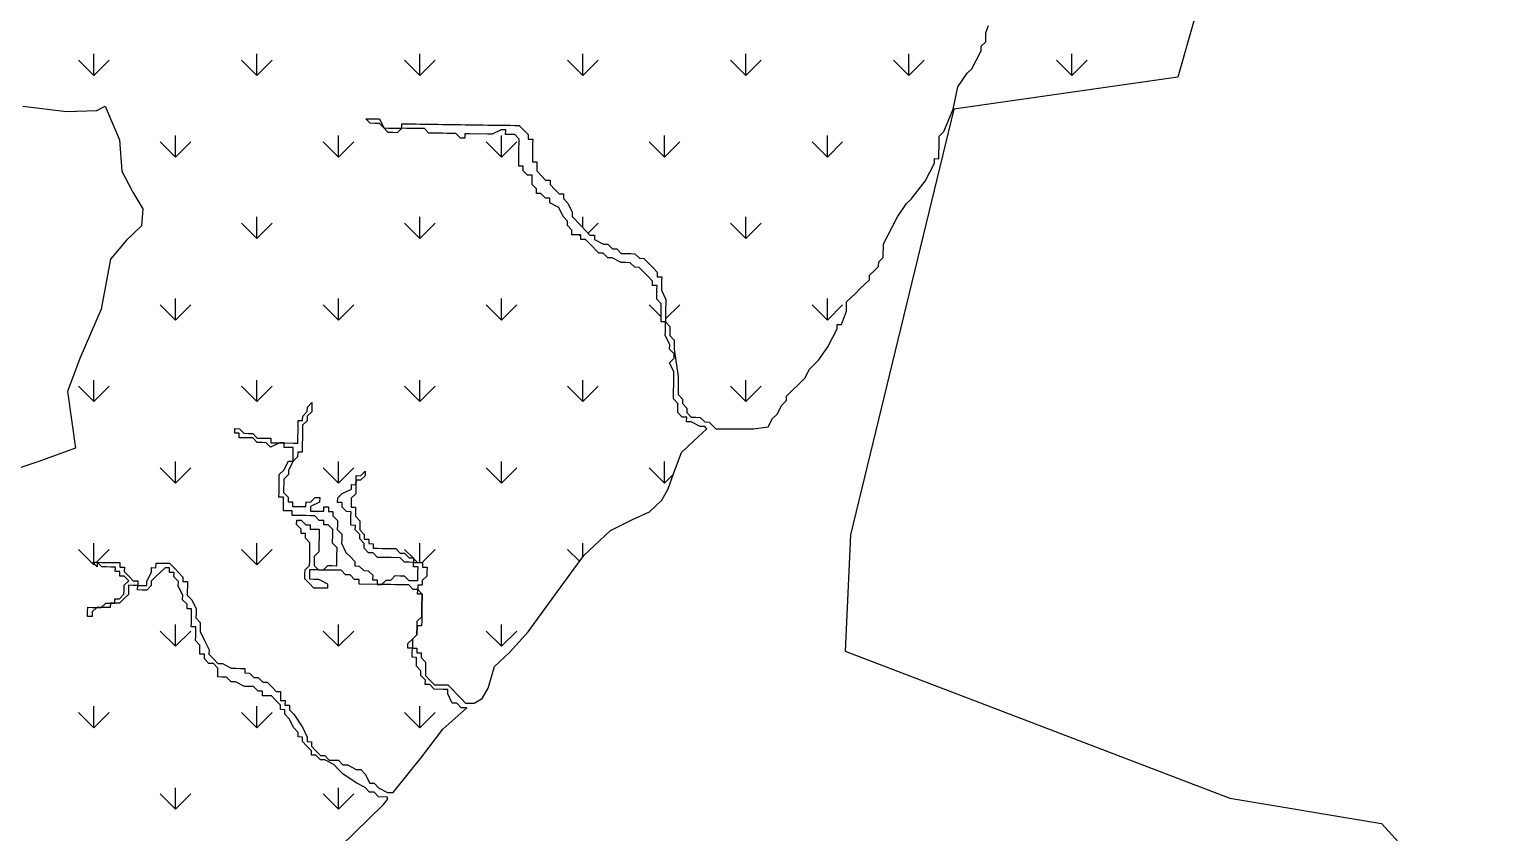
# Model space of a CAD drawing. Header units: metres. Extents: x 266585 to 279238, y 2117616 to 2127268.
# Drawn here: x 268345 to 269631, y 2125714 to 2126422 of the extents above; entities that cross this region are included whole.
import ezdxf

# ---------------------------------------------------------------- set-up
doc = ezdxf.new("R2010")
doc.units = ezdxf.units.M
doc.layers.add('MANGROOVES', color=112, linetype='Continuous')
doc.layers.add('village', color=3, linetype='Continuous')

msp = doc.modelspace()

# ---------------------------------------------------------------- linework, layer by layer
at = {"layer": 'MANGROOVES'}
for p, q in [((269188.1, 2126410.6), (269188.2, 2126418.5)), ((269188.2, 2126418.5), (269190.5, 2126425)), ((269184, 2126402.7), (269184.1, 2126406.7)), ((269184.1, 2126406.7), (269188.1, 2126410.6)), ((269175.8, 2126386.9), (269184, 2126402.7)), ((269163.6, 2126371.1), (269171.8, 2126382.9)), ((269171.8, 2126382.9), (269175.8, 2126386.9)), ((269159.4, 2126351.3), (269163.6, 2126371.1)), ((268339.3, 2126353.9), (268377.6, 2126349.1)), ((268404.6, 2126350), (268411.8, 2126353.8)), ((268411.8, 2126353.8), (268424.4, 2126324.3)), ((268377.6, 2126349.1), (268404.6, 2126350)), ((268645.5, 2126338.9), (268641.6, 2126342.9)), ((268641.6, 2126342.9), (268645.6, 2126342.8)), ((268645.6, 2126342.8), (268649.6, 2126342.8)), ((268649.6, 2126342.8), (268653.5, 2126342.7)), ((268653.5, 2126342.7), (268657.4, 2126334.7)), ((269151.1, 2126331.5), (269159.4, 2126351.3)), ((268649.5, 2126338.8), (268645.5, 2126338.9)), ((268653.5, 2126338.7), (268649.5, 2126338.8)), ((268657.4, 2126334.7), (268653.5, 2126338.7)), ((268661.3, 2126330.7), (268657.4, 2126334.7)), ((268657.4, 2126334.7), (268661.4, 2126334.6)), ((268665.3, 2126330.6), (268661.3, 2126330.7)), ((268661.4, 2126334.6), (268665.4, 2126334.6)), ((268669.3, 2126330.5), (268665.3, 2126330.6)), ((268665.4, 2126334.6), (268669.4, 2126334.5)), ((268673.3, 2126334.5), (268669.3, 2126330.5)), ((268669.4, 2126334.5), (268673.3, 2126334.5)), ((268673.3, 2126334.5), (268673.4, 2126338.5)), ((268677.3, 2126334.4), (268673.3, 2126334.5)), ((268673.4, 2126338.5), (268681.4, 2126338.3)), ((268681.3, 2126334.4), (268677.3, 2126334.4)), ((268685.3, 2126334.3), (268681.3, 2126334.4)), ((268681.4, 2126338.3), (268685.3, 2126338.3)), ((268685.3, 2126338.3), (268689.3, 2126338.2)), ((268689.3, 2126334.2), (268685.3, 2126334.3)), ((268689.3, 2126338.2), (268693.3, 2126338.2)), ((268693.2, 2126334.2), (268689.3, 2126334.2)), ((268697.2, 2126330.1), (268693.2, 2126334.2)), ((268693.3, 2126338.2), (268697.3, 2126338.1)), ((268701.1, 2126330.1), (268697.2, 2126330.1)), ((268697.3, 2126338.1), (268701.3, 2126338)), ((268705.1, 2126330), (268701.1, 2126330.1)), ((268701.3, 2126338), (268705.2, 2126338)), ((268709.1, 2126330), (268705.1, 2126330)), ((268705.2, 2126338), (268709.2, 2126337.9)), ((268713.1, 2126329.9), (268709.1, 2126330)), ((268709.2, 2126337.9), (268713.2, 2126337.9)), ((268717.1, 2126329.8), (268713.1, 2126329.9)), ((268713.2, 2126337.9), (268717.2, 2126337.8)), ((268721, 2126329.8), (268717.1, 2126329.8)), ((268717.2, 2126337.8), (268721.2, 2126337.8)), ((268725, 2126325.8), (268721, 2126329.8)), ((268721.2, 2126337.8), (268725.1, 2126337.7)), ((268725.1, 2126337.7), (268729.1, 2126337.6)), ((268733, 2126329.6), (268729, 2126329.7)), ((268729, 2126329.7), (268729, 2126325.7)), ((268729.1, 2126337.6), (268733.1, 2126337.6)), ((268748.9, 2126329.4), (268733, 2126329.6)), ((268733.1, 2126337.6), (268741.1, 2126337.5)), ((268741.1, 2126337.5), (268745, 2126337.4)), ((268745, 2126337.4), (268749, 2126337.3)), ((268752.9, 2126329.3), (268748.9, 2126329.4)), ((268749, 2126337.3), (268753, 2126337.3)), ((268760.9, 2126333.2), (268752.9, 2126329.3)), ((268753, 2126337.3), (268757, 2126337.2)), ((268757, 2126337.2), (268761, 2126337.2)), ((268764.9, 2126333.1), (268760.9, 2126333.2)), ((268761, 2126337.2), (268765, 2126337.1)), ((268764.8, 2126329.1), (268764.9, 2126333.1)), ((268768.8, 2126329.1), (268764.8, 2126329.1)), ((268765, 2126337.1), (268768.9, 2126337.1)), ((268772.8, 2126329), (268768.8, 2126329.1)), ((268768.9, 2126337.1), (268772.9, 2126337)), ((268776.7, 2126325), (268772.8, 2126329)), ((268772.9, 2126337), (268776.9, 2126336.9)), ((268776.9, 2126336.9), (268780.8, 2126332.9)), ((268780.8, 2126332.9), (268784.7, 2126328.9)), ((268784.7, 2126328.9), (268784.7, 2126324.9)), ((269147.1, 2126327.5), (269151.1, 2126331.5)), ((268424.4, 2126324.3), (268426.6, 2126296.6)), ((268729, 2126325.7), (268725, 2126325.8)), ((268776.5, 2126313), (268776.6, 2126317)), ((268776.6, 2126317), (268776.7, 2126321)), ((268776.7, 2126321), (268776.7, 2126325)), ((268784.7, 2126324.9), (268788.7, 2126324.8)), ((268788.5, 2126316.9), (268788.4, 2126304.9)), ((268788.6, 2126320.8), (268788.5, 2126316.9)), ((268788.7, 2126324.8), (268788.6, 2126320.8)), ((269146.8, 2126311.6), (269147, 2126319.6)), ((269147, 2126323.6), (269147.1, 2126327.5)), ((269147, 2126319.6), (269147, 2126323.6)), ((268776.4, 2126305.1), (268776.5, 2126309.1)), ((268776.4, 2126301.1), (268776.4, 2126305.1)), ((268776.5, 2126309.1), (268776.5, 2126313)), ((268788.4, 2126304.9), (268792.4, 2126304.9)), ((268792.4, 2126304.9), (268792.3, 2126300.9)), ((269138.7, 2126295.8), (269142.8, 2126303.7)), ((269142.8, 2126303.7), (269142.8, 2126307.7)), ((269142.8, 2126307.7), (269146.8, 2126307.6)), ((269146.8, 2126307.6), (269146.8, 2126311.6)), ((268426.6, 2126296.6), (268436.1, 2126278.3)), ((268780.4, 2126301), (268776.4, 2126301.1)), ((268780.3, 2126297.1), (268780.4, 2126301)), ((268784.2, 2126293), (268780.3, 2126297.1)), ((268788.2, 2126293), (268784.2, 2126293)), ((268788.1, 2126289), (268788.2, 2126293)), ((268792.3, 2126300.9), (268792.2, 2126296.9)), ((268792.2, 2126296.9), (268796.2, 2126292.8)), ((268796.2, 2126292.8), (268800.1, 2126288.8)), ((269134.6, 2126287.9), (269138.7, 2126295.8)), ((268436.1, 2126278.3), (268445, 2126263.6)), ((268788.1, 2126285), (268788.1, 2126289)), ((268792, 2126281), (268788.1, 2126285)), ((268791.9, 2126277), (268792, 2126281)), ((268795.9, 2126276.9), (268791.9, 2126277)), ((268799.9, 2126272.9), (268795.9, 2126276.9)), ((268800.1, 2126288.8), (268804.1, 2126288.8)), ((268804.1, 2126288.8), (268804, 2126284.8)), ((268804, 2126284.8), (268807.9, 2126280.7)), ((268807.9, 2126280.7), (268811.9, 2126276.7)), ((268811.9, 2126276.7), (268815.8, 2126276.6)), ((268815.8, 2126276.6), (268815.8, 2126272.6)), ((269122.4, 2126272.1), (269134.6, 2126287.9)), ((268803.8, 2126272.8), (268799.9, 2126272.9)), ((268803.8, 2126268.8), (268803.8, 2126272.8)), ((268811.7, 2126264.7), (268803.8, 2126268.8)), ((268815.5, 2126256.7), (268811.7, 2126264.7)), ((268815.8, 2126272.6), (268819.7, 2126268.6)), ((268819.7, 2126268.6), (268823.6, 2126260.6)), ((269110.2, 2126256.4), (269118.3, 2126268.2)), ((269118.3, 2126268.2), (269122.4, 2126272.1)), ((268445, 2126263.6), (268443.8, 2126248.6)), ((268819.5, 2126252.7), (268815.5, 2126256.7)), ((268819.4, 2126248.7), (268819.5, 2126252.7)), ((268823.6, 2126260.6), (268823.5, 2126256.6)), ((268823.5, 2126256.6), (268831.4, 2126248.5)), ((269106.1, 2126248.5), (269110.2, 2126256.4)), ((268443.8, 2126248.6), (268430.6, 2126235.9)), ((268823.3, 2126244.7), (268819.4, 2126248.7)), ((268823.3, 2126240.7), (268823.3, 2126244.7)), ((268827.3, 2126240.6), (268823.3, 2126240.7)), ((268831.2, 2126240.6), (268827.3, 2126240.6)), ((268831.2, 2126236.6), (268831.2, 2126240.6)), ((268831.4, 2126248.5), (268835.3, 2126244.5)), ((268835.3, 2126244.5), (268839.2, 2126240.4)), ((268839.2, 2126240.4), (268843.2, 2126240.4)), ((268843.2, 2126240.4), (268843.1, 2126236.4)), ((269097.9, 2126232.7), (269102, 2126240.6)), ((269102, 2126240.6), (269106.1, 2126248.5)), ((268430.6, 2126235.9), (268416.4, 2126219.2)), ((268835.2, 2126236.5), (268831.2, 2126236.6)), ((268839.1, 2126232.5), (268835.2, 2126236.5)), ((268846.9, 2126224.4), (268839.1, 2126232.5)), ((268843.1, 2126236.4), (268851, 2126232.3)), ((268851, 2126232.3), (268855, 2126232.2)), ((268855, 2126232.2), (268858.9, 2126228.2)), ((268858.9, 2126228.2), (268862.9, 2126228.2)), ((268862.9, 2126228.2), (268866.8, 2126224.1)), ((269097.7, 2126220.7), (269097.9, 2126232.7)), ((268416.4, 2126219.2), (268408.2, 2126175.1)), ((268850.9, 2126224.3), (268846.9, 2126224.4)), ((268854.8, 2126220.3), (268850.9, 2126224.3)), ((268858.8, 2126220.2), (268854.8, 2126220.3)), ((268866.7, 2126216.1), (268858.8, 2126220.2)), ((268870.7, 2126216.1), (268866.7, 2126216.1)), ((268866.8, 2126224.1), (268870.8, 2126224.1)), ((268874.7, 2126216), (268870.7, 2126216.1)), ((268870.8, 2126224.1), (268874.8, 2126224)), ((268878.6, 2126212), (268874.7, 2126216)), ((268874.8, 2126224), (268878.8, 2126223.9)), ((268878.8, 2126223.9), (268882.7, 2126219.9)), ((268882.7, 2126219.9), (268886.7, 2126219.8)), ((268886.7, 2126219.8), (268890.6, 2126215.8)), ((268890.6, 2126215.8), (268894.5, 2126211.8)), ((269089.6, 2126208.9), (269093.6, 2126212.8)), ((269093.6, 2126212.8), (269093.7, 2126216.8)), ((269093.7, 2126216.8), (269097.7, 2126220.7)), ((268882.6, 2126211.9), (268878.6, 2126212)), ((268886.5, 2126207.9), (268882.6, 2126211.9)), ((268890.4, 2126203.9), (268886.5, 2126207.9)), ((268894.4, 2126199.8), (268890.4, 2126203.9)), ((268894.3, 2126195.8), (268894.4, 2126199.8)), ((268894.5, 2126211.8), (268898.4, 2126207.7)), ((268898.4, 2126207.7), (268898.4, 2126203.7)), ((268898.4, 2126203.7), (268902.4, 2126203.7)), ((268902.4, 2126203.7), (268902.3, 2126199.7)), ((268902.3, 2126199.7), (268902.3, 2126195.7)), ((269081.5, 2126197.1), (269085.5, 2126201)), ((269085.5, 2126201), (269085.6, 2126205)), ((269085.6, 2126205), (269089.6, 2126208.9)), ((268898.3, 2126195.8), (268894.3, 2126195.8)), ((268898.1, 2126183.8), (268898.2, 2126187.8)), ((268898.2, 2126191.8), (268898.3, 2126195.8)), ((268898.2, 2126187.8), (268898.2, 2126191.8)), ((268902.3, 2126195.7), (268902.2, 2126191.7)), ((268902.2, 2126191.7), (268906.1, 2126183.7)), ((269069.3, 2126185.3), (269073.4, 2126189.2)), ((269073.4, 2126189.2), (269077.4, 2126193.2)), ((269077.4, 2126193.2), (269081.5, 2126197.1)), ((268408.2, 2126175.1), (268389.6, 2126131.5)), ((268902, 2126179.8), (268898.1, 2126183.8)), ((268901.9, 2126171.8), (268902, 2126175.8)), ((268902, 2126175.8), (268902, 2126179.8)), ((268906, 2126179.7), (268905.9, 2126175.7)), ((268905.9, 2126175.7), (268905.9, 2126171.8)), ((268906.1, 2126183.7), (268906, 2126179.7)), ((269065.2, 2126177.4), (269065.3, 2126181.4)), ((269065.2, 2126173.4), (269065.2, 2126177.4)), ((269065.3, 2126181.4), (269069.3, 2126185.3)), ((268901.8, 2126167.8), (268901.9, 2126171.8)), ((268901.8, 2126163.9), (268901.8, 2126167.8)), ((268905.8, 2126163.8), (268901.8, 2126163.9)), ((268905.7, 2126159.8), (268905.8, 2126163.8)), ((268905.9, 2126171.8), (268905.8, 2126163.8)), ((268905.8, 2126163.8), (268909.7, 2126159.8)), ((269057, 2126157.6), (269057.1, 2126161.6)), ((269057.1, 2126161.6), (269061, 2126161.5)), ((269061, 2126161.5), (269065.2, 2126173.4)), ((268905.6, 2126151.9), (268905.7, 2126155.8)), ((268909.5, 2126143.8), (268905.6, 2126151.9)), ((268905.7, 2126155.8), (268905.7, 2126159.8)), ((268909.7, 2126159.8), (268909.6, 2126151.8)), ((268909.6, 2126151.8), (268913.5, 2126147.8)), ((269048.8, 2126141.8), (269052.9, 2126149.7)), ((269052.9, 2126149.7), (269057, 2126157.6)), ((268909.4, 2126139.9), (268909.5, 2126143.8)), ((268913.3, 2126135.8), (268909.4, 2126139.9)), ((268913.3, 2126131.8), (268913.3, 2126135.8)), ((268913.5, 2126147.8), (268913.4, 2126139.8)), ((268913.4, 2126139.8), (268917, 2126115.8)), ((269040.7, 2126130), (269048.8, 2126141.8)), ((268389.6, 2126131.5), (268378.6, 2126102.4)), ((268909.2, 2126127.9), (268913.3, 2126131.8)), ((268913.1, 2126119.9), (268909.2, 2126127.9)), ((269032.6, 2126122.1), (269040.7, 2126130)), ((268912.8, 2126100), (268913, 2126111.9)), ((268913, 2126115.9), (268913.1, 2126119.9)), ((268913, 2126111.9), (268913, 2126115.9)), ((268917, 2126115.8), (268916.9, 2126107.9)), ((269012.3, 2126098.5), (269028.5, 2126114.2)), ((269028.5, 2126114.2), (269032.6, 2126122.1)), ((268378.6, 2126102.4), (268385.8, 2126052.7)), ((268912.7, 2126096), (268912.8, 2126100)), ((268916.9, 2126107.9), (268916.8, 2126103.9)), ((268916.8, 2126103.9), (268916.8, 2126099.9)), ((268916.8, 2126099.9), (268920.7, 2126095.9)), ((269012.3, 2126094.5), (269012.3, 2126098.5)), ((268586, 2126080.9), (268590, 2126084.8)), ((268590, 2126084.8), (268590.1, 2126088.8)), ((268594, 2126084.7), (268590, 2126080.8)), ((268590.1, 2126088.8), (268594.1, 2126092.7)), ((268594.1, 2126088.7), (268594, 2126084.7)), ((268594.1, 2126092.7), (268594.1, 2126088.7)), ((268916.7, 2126092), (268912.7, 2126096)), ((268916.5, 2126084), (268916.6, 2126088)), ((268920.5, 2126080), (268916.5, 2126084)), ((268916.6, 2126088), (268916.7, 2126092)), ((268920.7, 2126095.9), (268920.6, 2126091.9)), ((268920.6, 2126091.9), (268924.6, 2126087.9)), ((268924.6, 2126087.9), (268924.5, 2126083.9)), ((268924.5, 2126083.9), (268928.4, 2126079.8)), ((269004.1, 2126082.7), (269008.2, 2126090.6)), ((269008.2, 2126090.6), (269012.3, 2126094.5)), ((268581.8, 2126069), (268581.9, 2126073)), ((268581.9, 2126073), (268582, 2126076.9)), ((268582, 2126076.9), (268585.9, 2126076.9)), ((268585.9, 2126072.9), (268585.8, 2126068.9)), ((268585.9, 2126076.9), (268586, 2126080.9)), ((268589.9, 2126076.8), (268585.9, 2126072.9)), ((268590, 2126080.8), (268589.9, 2126076.8)), ((268924.5, 2126079.9), (268920.5, 2126080)), ((268924.4, 2126075.9), (268924.5, 2126079.9)), ((268928.4, 2126075.9), (268924.4, 2126075.9)), ((268928.4, 2126079.8), (268932.4, 2126079.8)), ((268936.3, 2126071.8), (268928.4, 2126075.9)), ((268932.4, 2126079.8), (268936.4, 2126079.7)), ((268940.3, 2126071.7), (268936.3, 2126071.8)), ((268936.4, 2126079.7), (268940.3, 2126075.7)), ((268940.3, 2126075.7), (268944.3, 2126075.6)), ((268942.2, 2126069.7), (268940.3, 2126071.7)), ((268944.3, 2126075.6), (268950.1, 2126069.6)), ((268983.4, 2126069.5), (268996.3, 2126071.5)), ((268996.3, 2126071.5), (269000.1, 2126078.8)), ((269000.1, 2126078.8), (269004.1, 2126082.7)), ((268526.1, 2126065.8), (268526.1, 2126069.8)), ((268526.1, 2126069.8), (268530.1, 2126069.7)), ((268530, 2126065.8), (268526.1, 2126065.8)), ((268530, 2126061.8), (268530, 2126065.8)), ((268534, 2126061.7), (268530, 2126061.8)), ((268530.1, 2126069.7), (268534, 2126065.7)), ((268534, 2126065.7), (268538, 2126065.6)), ((268537.9, 2126061.7), (268534, 2126061.7)), ((268541.9, 2126061.6), (268537.9, 2126061.7)), ((268538, 2126065.6), (268542, 2126065.6)), ((268545.8, 2126057.6), (268541.9, 2126061.6)), ((268542, 2126065.6), (268545.9, 2126061.5)), ((268545.9, 2126061.5), (268549.9, 2126061.5)), ((268549.9, 2126061.5), (268553.9, 2126061.4)), ((268553.9, 2126061.4), (268557.8, 2126061.4)), ((268557.8, 2126061.4), (268557.8, 2126057.4)), ((268581.7, 2126061), (268581.8, 2126069)), ((268581.7, 2126057), (268581.7, 2126061)), ((268585.8, 2126064.9), (268585.6, 2126053)), ((268585.8, 2126068.9), (268585.8, 2126064.9)), ((268919.9, 2126048.8), (268930.7, 2126059)), ((268930.7, 2126059), (268942.2, 2126069.7)), ((268950.1, 2126069.6), (268965.5, 2126069.5)), ((268965.5, 2126069.5), (268983.4, 2126069.5)), ((268385.8, 2126052.7), (268352.5, 2126040.5)), ((268549.8, 2126057.5), (268545.8, 2126057.6)), ((268553.8, 2126057.4), (268549.8, 2126057.5)), ((268557.7, 2126053.4), (268553.8, 2126057.4)), ((268565.7, 2126057.3), (268557.7, 2126053.4)), ((268557.8, 2126057.4), (268561.8, 2126057.3)), ((268561.8, 2126057.3), (268565.7, 2126057.3)), ((268569.7, 2126057.2), (268565.7, 2126057.3)), ((268565.7, 2126057.3), (268569.7, 2126057.2)), ((268569.7, 2126053.2), (268569.7, 2126057.2)), ((268569.7, 2126057.2), (268577.7, 2126057.1)), ((268573.7, 2126053.2), (268569.7, 2126053.2)), ((268577.6, 2126053.1), (268573.7, 2126053.2)), ((268577.5, 2126045.1), (268577.6, 2126049.1)), ((268577.5, 2126041.2), (268577.5, 2126045.1)), ((268581.5, 2126045.1), (268577.5, 2126041.2)), ((268577.6, 2126049.1), (268577.6, 2126053.1)), ((268577.7, 2126057.1), (268581.7, 2126057)), ((268581.6, 2126049.1), (268581.5, 2126045.1)), ((268585.5, 2126049), (268581.6, 2126049.1)), ((268585.6, 2126053), (268585.5, 2126049)), ((268913, 2126030.8), (268919.9, 2126048.8)), ((268352.5, 2126040.5), (268321.6, 2126030.4)), ((268565.3, 2126029.4), (268569.4, 2126033.3)), ((268569.4, 2126033.3), (268573.5, 2126041.2)), ((268573.4, 2126033.3), (268573.3, 2126029.3)), ((268577.5, 2126041.2), (268573.4, 2126033.3)), ((268573.5, 2126041.2), (268577.5, 2126041.2)), ((268637, 2126028.3), (268641, 2126032.3)), ((268641, 2126032.3), (268641, 2126028.3)), ((268565.2, 2126021.4), (268565.3, 2126025.4)), ((268565.2, 2126017.4), (268565.2, 2126021.4)), ((268565.3, 2126025.4), (268565.3, 2126029.4)), ((268569.2, 2126021.4), (268569.1, 2126017.4)), ((268569.3, 2126025.4), (268569.2, 2126021.4)), ((268573.3, 2126029.3), (268569.3, 2126025.4)), ((268628.9, 2126016.5), (268628.9, 2126020.5)), ((268628.9, 2126020.5), (268632.9, 2126020.4)), ((268632.9, 2126020.4), (268632.8, 2126012.5)), ((268632.9, 2126020.4), (268633, 2126024.4)), ((268633, 2126024.4), (268632.9, 2126020.4)), ((268633, 2126024.4), (268633, 2126028.4)), ((268633, 2126028.4), (268637, 2126028.3)), ((268636.9, 2126024.4), (268633, 2126024.4)), ((268641, 2126028.3), (268636.9, 2126024.4)), ((268908, 2126016.9), (268913, 2126030.8)), ((268565, 2126009.5), (268565.1, 2126013.5)), ((268569, 2126009.4), (268565, 2126009.5)), ((268565.1, 2126013.5), (268565.2, 2126017.4)), ((268569, 2126005.4), (268569, 2126009.4)), ((268569.1, 2126017.4), (268569.1, 2126013.4)), ((268569.1, 2126013.4), (268573, 2126009.4)), ((268573, 2126009.4), (268573, 2126005.4)), ((268592.9, 2126005.1), (268596.9, 2126009)), ((268596.9, 2126009), (268600.9, 2126009)), ((268600.9, 2126009), (268600.8, 2126005)), ((268616.7, 2126004.7), (268616.8, 2126008.7)), ((268616.8, 2126008.7), (268620.8, 2126012.6)), ((268620.8, 2126012.6), (268628.9, 2126016.5)), ((268632.8, 2126012.5), (268628.7, 2126008.6)), ((268628.7, 2126008.6), (268628.7, 2126004.6)), ((268891.6, 2125996.5), (268902.4, 2126006.7)), ((268902.4, 2126006.7), (268908, 2126016.9)), ((268568.9, 2126001.5), (268569, 2126005.4)), ((268568.9, 2125997.5), (268568.9, 2126001.5)), ((268572.8, 2125997.4), (268568.9, 2125997.5)), ((268576.8, 2125997.4), (268572.8, 2125997.4)), ((268573, 2126005.4), (268576.9, 2126005.3)), ((268576.8, 2125993.4), (268576.8, 2125997.4)), ((268576.9, 2126005.3), (268576.9, 2126001.3)), ((268576.9, 2126001.3), (268580.9, 2126001.3)), ((268580.9, 2126001.3), (268584.8, 2126001.2)), ((268584.8, 2126001.2), (268588.8, 2126001.2)), ((268588.8, 2126001.2), (268588.9, 2126005.2)), ((268588.9, 2126005.2), (268592.9, 2126005.1)), ((268592.8, 2126001.1), (268592.7, 2125997.1)), ((268592.7, 2125997.1), (268596.7, 2125997.1)), ((268600.8, 2126005), (268592.8, 2126001.1)), ((268596.7, 2125997.1), (268600.7, 2125997)), ((268600.7, 2125997), (268604.7, 2125997)), ((268604.7, 2125997), (268604.7, 2126000.9)), ((268604.7, 2126000.9), (268608.7, 2126000.9)), ((268608.7, 2126000.9), (268608.7, 2125996.9)), ((268608.7, 2125996.9), (268612.6, 2125996.8)), ((268612.6, 2125996.8), (268612.6, 2125992.9)), ((268620.7, 2126004.7), (268616.7, 2126004.7)), ((268620.7, 2126000.7), (268620.7, 2126004.7)), ((268624.6, 2125996.7), (268620.7, 2126000.7)), ((268628.6, 2125996.6), (268624.6, 2125996.7)), ((268628.5, 2125992.6), (268628.6, 2125996.6)), ((268628.7, 2126004.6), (268628.6, 2126000.6)), ((268628.6, 2126000.6), (268632.6, 2126000.5)), ((268632.6, 2125996.5), (268632.5, 2125992.6)), ((268632.6, 2126000.5), (268632.6, 2125996.5)), ((268876.6, 2125989.8), (268891.6, 2125996.5)), ((268580.7, 2125993.3), (268576.8, 2125993.4)), ((268580.6, 2125985.4), (268580.7, 2125989.3)), ((268584.5, 2125981.3), (268580.6, 2125985.4)), ((268584.7, 2125993.3), (268580.7, 2125993.3)), ((268580.7, 2125989.3), (268584.7, 2125989.3)), ((268584.5, 2125977.3), (268584.5, 2125981.3)), ((268588.7, 2125993.2), (268584.7, 2125993.3)), ((268584.7, 2125989.3), (268588.6, 2125985.2)), ((268588.6, 2125985.2), (268592.6, 2125985.2)), ((268592.7, 2125993.1), (268588.7, 2125993.2)), ((268592.6, 2125985.2), (268592.5, 2125981.2)), ((268592.5, 2125981.2), (268596.5, 2125981.1)), ((268596.7, 2125993.1), (268592.7, 2125993.1)), ((268596.5, 2125981.1), (268600.5, 2125981.1)), ((268600.6, 2125989), (268596.7, 2125993.1)), ((268600.5, 2125981.1), (268600.4, 2125977.1)), ((268604.6, 2125989), (268600.6, 2125989)), ((268604.5, 2125985), (268604.6, 2125989)), ((268608.5, 2125985), (268604.5, 2125985)), ((268612.4, 2125980.9), (268608.5, 2125985)), ((268612.4, 2125976.9), (268612.4, 2125980.9)), ((268612.6, 2125992.9), (268616.5, 2125988.8)), ((268616.5, 2125984.8), (268616.4, 2125980.9)), ((268616.4, 2125980.9), (268620.3, 2125976.8)), ((268616.5, 2125988.8), (268616.5, 2125984.8)), ((268628.4, 2125984.7), (268628.5, 2125992.6)), ((268632.4, 2125984.6), (268628.4, 2125984.7)), ((268632.3, 2125980.6), (268632.4, 2125984.6)), ((268632.5, 2125992.6), (268636.4, 2125988.5)), ((268636.4, 2125988.5), (268636.3, 2125980.6)), ((268857.4, 2125980.1), (268876.6, 2125989.8)), ((268588.5, 2125977.3), (268584.5, 2125977.3)), ((268588.4, 2125973.3), (268588.5, 2125977.3)), ((268592.3, 2125969.3), (268588.4, 2125973.3)), ((268592.3, 2125965.3), (268592.3, 2125969.3)), ((268600.3, 2125969.1), (268600.2, 2125965.2)), ((268600.4, 2125973.1), (268600.3, 2125969.1)), ((268600.4, 2125977.1), (268600.4, 2125973.1)), ((268612.2, 2125969), (268612.4, 2125976.9)), ((268616.2, 2125964.9), (268612.2, 2125969)), ((268620.3, 2125972.8), (268620.2, 2125968.9)), ((268620.2, 2125968.9), (268624.1, 2125960.8)), ((268620.3, 2125976.8), (268620.3, 2125972.8)), ((268636.2, 2125976.6), (268632.3, 2125980.6)), ((268636.2, 2125972.6), (268636.2, 2125976.6)), ((268640.1, 2125968.6), (268636.2, 2125972.6)), ((268636.3, 2125980.6), (268640.2, 2125976.5)), ((268640, 2125964.6), (268640.1, 2125968.6)), ((268640.2, 2125976.5), (268640.2, 2125972.5)), ((268640.2, 2125972.5), (268644.1, 2125972.5)), ((268644.1, 2125972.5), (268644.1, 2125968.5)), ((268644.1, 2125968.5), (268648.1, 2125968.4)), ((268648.1, 2125968.4), (268648, 2125964.5)), ((268833.7, 2125957.9), (268857.4, 2125980.1)), ((268592.1, 2125953.3), (268592.2, 2125957.3)), ((268592.2, 2125961.3), (268592.3, 2125965.3)), ((268592.2, 2125957.3), (268592.2, 2125961.3)), ((268600.2, 2125961.2), (268596.1, 2125957.3)), ((268596.1, 2125957.3), (268596.1, 2125953.3)), ((268600.2, 2125965.2), (268600.2, 2125961.2)), ((268616, 2125957), (268616.2, 2125964.9)), ((268616, 2125953), (268616, 2125957)), ((268624.1, 2125960.8), (268628, 2125956.8)), ((268628, 2125956.8), (268631.9, 2125952.7)), ((268644, 2125960.5), (268640, 2125964.6)), ((268648, 2125960.5), (268644, 2125960.5)), ((268648, 2125964.5), (268652, 2125964.4)), ((268651.9, 2125956.4), (268648, 2125960.5)), ((268655.9, 2125956.4), (268651.9, 2125956.4)), ((268652, 2125964.4), (268656, 2125964.3)), ((268659.8, 2125956.3), (268655.9, 2125956.4)), ((268656, 2125964.3), (268663.9, 2125964.2)), ((268663.8, 2125956.3), (268659.8, 2125956.3)), ((268671.8, 2125956.1), (268663.8, 2125956.3)), ((268663.9, 2125964.2), (268667.9, 2125964.2)), ((268667.9, 2125964.2), (268671.8, 2125960.1)), ((268671.8, 2125960.1), (268675.8, 2125960.1)), ((268675.7, 2125952.1), (268671.8, 2125956.1)), ((268675.8, 2125960.1), (268679.7, 2125956)), ((268679.7, 2125956), (268683.7, 2125956)), ((268683.7, 2125956), (268683.7, 2125952)), ((268810.5, 2125926.4), (268833.7, 2125957.9)), ((268404.9, 2125948.1), (268401, 2125952.1)), ((268401, 2125952.1), (268404.9, 2125952.1)), ((268408.9, 2125948), (268404.9, 2125952.1)), ((268404.9, 2125952.1), (268404.9, 2125948.1)), ((268404.9, 2125952.1), (268408.9, 2125952)), ((268408.9, 2125952), (268412.9, 2125952)), ((268412.8, 2125948), (268408.9, 2125948)), ((268416.8, 2125947.9), (268412.8, 2125948)), ((268412.9, 2125952), (268416.9, 2125951.9)), ((268420.8, 2125947.9), (268416.8, 2125947.9)), ((268416.9, 2125951.9), (268420.9, 2125951.9)), ((268420.7, 2125943.9), (268420.8, 2125947.9)), ((268424.7, 2125943.8), (268420.7, 2125943.9)), ((268420.9, 2125951.9), (268424.8, 2125951.8)), ((268424.7, 2125939.8), (268424.7, 2125943.8)), ((268424.8, 2125951.8), (268424.8, 2125947.8)), ((268424.8, 2125947.8), (268428.8, 2125947.8)), ((268428.8, 2125947.8), (268428.7, 2125943.8)), ((268428.7, 2125943.8), (268432.6, 2125939.7)), ((268448.5, 2125935.5), (268452.6, 2125943.4)), ((268452.6, 2125943.4), (268452.6, 2125947.4)), ((268452.6, 2125947.4), (268456.6, 2125947.3)), ((268460.6, 2125943.3), (268456.5, 2125939.4)), ((268456.6, 2125947.3), (268456.7, 2125951.3)), ((268456.7, 2125951.3), (268460.7, 2125951.3)), ((268464.6, 2125947.2), (268460.6, 2125943.3)), ((268460.7, 2125951.3), (268464.6, 2125951.2)), ((268464.6, 2125951.2), (268468.6, 2125951.2)), ((268468.6, 2125947.2), (268464.6, 2125947.2)), ((268468.5, 2125943.2), (268468.6, 2125947.2)), ((268472.5, 2125943.1), (268468.5, 2125943.2)), ((268468.6, 2125951.2), (268472.6, 2125947.1)), ((268472.4, 2125939.1), (268472.5, 2125943.1)), ((268472.6, 2125947.1), (268476.5, 2125943.1)), ((268476.5, 2125943.1), (268480.4, 2125939)), ((268587.9, 2125941.4), (268588, 2125945.4)), ((268588, 2125945.4), (268592, 2125949.3)), ((268592, 2125945.4), (268591.9, 2125941.4)), ((268592, 2125949.3), (268592.1, 2125953.3)), ((268596, 2125945.3), (268592, 2125945.4)), ((268596.1, 2125953.3), (268596, 2125949.3)), ((268596, 2125949.3), (268599.9, 2125945.3)), ((268599.9, 2125945.3), (268596, 2125945.3)), ((268603.9, 2125945.2), (268599.9, 2125945.3)), ((268599.9, 2125945.3), (268603.9, 2125945.2)), ((268603.9, 2125945.2), (268608, 2125949.1)), ((268607.9, 2125945.1), (268603.9, 2125945.2)), ((268615.9, 2125945), (268607.9, 2125945.1)), ((268608, 2125949.1), (268611.9, 2125949.1)), ((268611.9, 2125949.1), (268615.9, 2125949)), ((268615.9, 2125949), (268616, 2125953)), ((268619.9, 2125945), (268615.9, 2125945)), ((268623.8, 2125940.9), (268619.9, 2125945)), ((268631.9, 2125952.7), (268631.9, 2125948.8)), ((268631.9, 2125948.8), (268635.8, 2125948.7)), ((268635.8, 2125948.7), (268639.8, 2125944.7)), ((268639.8, 2125944.7), (268643.7, 2125944.6)), ((268643.7, 2125944.6), (268647.7, 2125940.6)), ((268679.7, 2125952.1), (268675.7, 2125952.1)), ((268683.7, 2125952), (268679.7, 2125952.1)), ((268683.6, 2125948), (268683.7, 2125952)), ((268687.6, 2125948), (268683.6, 2125948)), ((268683.7, 2125952), (268687.6, 2125951.9)), ((268687.5, 2125944), (268687.6, 2125948)), ((268687.5, 2125940), (268687.5, 2125944)), ((268687.6, 2125951.9), (268691.6, 2125951.9)), ((268691.6, 2125951.9), (268691.6, 2125947.9)), ((268691.6, 2125947.9), (268695.6, 2125947.8)), ((268695.5, 2125943.9), (268695.4, 2125939.9)), ((268695.6, 2125947.8), (268695.5, 2125943.9)), ((268428.6, 2125939.8), (268424.7, 2125939.8)), ((268428.5, 2125931.8), (268432.6, 2125935.8)), ((268428.5, 2125927.8), (268428.5, 2125931.8)), ((268432.6, 2125935.8), (268428.6, 2125939.8)), ((268436.5, 2125931.7), (268432.5, 2125931.8)), ((268432.5, 2125931.8), (268432.5, 2125927.8)), ((268432.6, 2125939.7), (268436.5, 2125935.7)), ((268436.5, 2125935.7), (268440.5, 2125935.6)), ((268440.5, 2125931.7), (268436.5, 2125931.7)), ((268440.4, 2125927.7), (268440.5, 2125931.7)), ((268440.5, 2125935.6), (268440.5, 2125931.7)), ((268440.5, 2125931.7), (268444.5, 2125931.6)), ((268444.5, 2125931.6), (268448.4, 2125931.5)), ((268448.4, 2125931.5), (268448.5, 2125935.5)), ((268452.4, 2125931.5), (268448.4, 2125927.6)), ((268452.5, 2125935.5), (268452.4, 2125931.5)), ((268456.5, 2125939.4), (268452.5, 2125935.5)), ((268476.4, 2125935.1), (268472.4, 2125939.1)), ((268476.3, 2125931.1), (268476.4, 2125935.1)), ((268480.2, 2125923.1), (268476.3, 2125931.1)), ((268480.4, 2125939), (268480.3, 2125935.1)), ((268480.3, 2125935.1), (268484.3, 2125935)), ((268484.3, 2125931), (268484.2, 2125927)), ((268484.3, 2125935), (268484.3, 2125931)), ((268587.9, 2125937.5), (268587.9, 2125941.4)), ((268591.8, 2125933.4), (268587.9, 2125937.5)), ((268595.7, 2125929.4), (268591.8, 2125933.4)), ((268591.9, 2125941.4), (268591.9, 2125937.4)), ((268591.9, 2125937.4), (268595.9, 2125937.3)), ((268599.7, 2125929.3), (268595.7, 2125929.4)), ((268595.9, 2125937.3), (268599.8, 2125937.3)), ((268603.7, 2125929.3), (268599.7, 2125929.3)), ((268599.8, 2125937.3), (268607.7, 2125933.2)), ((268607.7, 2125929.2), (268603.7, 2125929.3)), ((268607.7, 2125933.2), (268607.7, 2125929.2)), ((268627.8, 2125940.9), (268623.8, 2125940.9)), ((268631.7, 2125936.8), (268627.8, 2125940.9)), ((268635.7, 2125936.8), (268631.7, 2125936.8)), ((268635.6, 2125932.8), (268635.7, 2125936.8)), ((268651.5, 2125932.5), (268635.6, 2125932.8)), ((268647.7, 2125940.6), (268647.6, 2125936.6)), ((268647.6, 2125936.6), (268651.6, 2125936.5)), ((268651.6, 2125936.5), (268651.5, 2125932.5)), ((268655.5, 2125932.5), (268651.5, 2125932.5)), ((268651.5, 2125932.5), (268655.5, 2125932.5)), ((268655.5, 2125932.5), (268659.5, 2125936.4)), ((268659.5, 2125932.4), (268655.5, 2125932.5)), ((268659.5, 2125936.4), (268663.5, 2125936.4)), ((268663.5, 2125932.4), (268659.5, 2125932.4)), ((268663.5, 2125936.4), (268667.6, 2125940.3)), ((268667.5, 2125932.3), (268663.5, 2125932.4)), ((268671.4, 2125932.3), (268667.5, 2125932.3)), ((268667.6, 2125940.3), (268671.5, 2125940.2)), ((268675.4, 2125932.2), (268671.4, 2125932.3)), ((268671.5, 2125940.2), (268675.5, 2125940.2)), ((268679.4, 2125932.1), (268675.4, 2125932.2)), ((268675.5, 2125940.2), (268679.5, 2125936.1)), ((268683.3, 2125928.1), (268679.4, 2125932.1)), ((268679.5, 2125936.1), (268683.4, 2125936.1)), ((268683.4, 2125936.1), (268687.4, 2125936)), ((268687.4, 2125932), (268687.3, 2125928)), ((268687.4, 2125936), (268687.5, 2125940)), ((268691.3, 2125932), (268687.4, 2125932)), ((268691.4, 2125935.9), (268691.3, 2125932)), ((268695.4, 2125939.9), (268691.4, 2125935.9)), ((268420.3, 2125916), (268420.4, 2125920)), ((268420.4, 2125920), (268424.4, 2125919.9)), ((268428.4, 2125919.9), (268424.3, 2125916)), ((268424.4, 2125919.9), (268428.4, 2125923.9)), ((268428.4, 2125923.9), (268428.5, 2125927.8)), ((268432.4, 2125923.8), (268428.4, 2125919.9)), ((268432.5, 2125927.8), (268432.4, 2125923.8)), ((268444.4, 2125927.6), (268440.4, 2125927.7)), ((268448.4, 2125927.6), (268444.4, 2125927.6)), ((268480.1, 2125919.1), (268480.2, 2125923.1)), ((268484, 2125915.1), (268480.1, 2125919.1)), ((268484.2, 2125927), (268484.1, 2125923)), ((268484.1, 2125923), (268488.1, 2125919)), ((268488.1, 2125919), (268491.9, 2125911)), ((268687.3, 2125928), (268683.3, 2125928.1)), ((268687.2, 2125924.1), (268687.3, 2125928)), ((268691.2, 2125924), (268687.2, 2125924.1)), ((268687.3, 2125928), (268691.2, 2125924)), ((268691.1, 2125916), (268691.2, 2125920)), ((268691.2, 2125920), (268691.1, 2125916)), ((268691.2, 2125920), (268691.2, 2125924)), ((268691.2, 2125924), (268691.2, 2125920)), ((268784.8, 2125890.8), (268810.5, 2125926.4)), ((268396.3, 2125908.4), (268396.4, 2125912.4)), ((268396.3, 2125904.4), (268396.3, 2125908.4)), ((268400.3, 2125904.4), (268396.3, 2125904.4)), ((268396.4, 2125912.4), (268400.4, 2125912.3)), ((268404.4, 2125912.3), (268400.3, 2125908.3)), ((268400.3, 2125908.3), (268400.3, 2125904.4)), ((268400.4, 2125912.3), (268404.4, 2125912.3)), ((268408.3, 2125912.2), (268404.4, 2125912.3)), ((268404.4, 2125912.3), (268408.3, 2125912.2)), ((268408.3, 2125912.2), (268412.4, 2125916.1)), ((268412.3, 2125912.2), (268408.3, 2125912.2)), ((268416.3, 2125912.1), (268412.3, 2125912.2)), ((268412.4, 2125916.1), (268416.4, 2125916.1)), ((268416.4, 2125916.1), (268416.3, 2125912.1)), ((268420.3, 2125916), (268416.4, 2125916.1)), ((268416.4, 2125916.1), (268420.3, 2125916)), ((268424.3, 2125916), (268420.3, 2125916)), ((268484, 2125911.1), (268484, 2125915.1)), ((268488, 2125911), (268484, 2125911.1)), ((268487.8, 2125903.1), (268487.9, 2125907.1)), ((268487.9, 2125907.1), (268488, 2125911)), ((268491.9, 2125907), (268491.8, 2125903)), ((268491.9, 2125911), (268491.9, 2125907)), ((268686.9, 2125900.2), (268690.9, 2125904.1)), ((268690.9, 2125904.1), (268691, 2125908.1)), ((268691, 2125908.1), (268690.9, 2125904.1)), ((268690.9, 2125904.1), (268690.9, 2125900.1)), ((268691, 2125912.1), (268691.1, 2125916)), ((268691.1, 2125916), (268691, 2125912.1)), ((268691, 2125908.1), (268691, 2125912.1)), ((268691, 2125912.1), (268691, 2125908.1)), ((268487.7, 2125895.1), (268487.8, 2125899.1)), ((268491.7, 2125895.1), (268487.7, 2125895.1)), ((268487.8, 2125899.1), (268487.8, 2125903.1)), ((268491.6, 2125891.1), (268491.7, 2125895.1)), ((268491.6, 2125887.1), (268491.6, 2125891.1)), ((268491.8, 2125903), (268495.7, 2125899)), ((268495.7, 2125895), (268495.6, 2125891)), ((268495.6, 2125891), (268499.5, 2125883)), ((268495.7, 2125899), (268495.7, 2125895)), ((268686.7, 2125888.2), (268686.8, 2125896.2)), ((268686.8, 2125896.2), (268686.7, 2125888.2)), ((268686.8, 2125896.2), (268686.9, 2125900.2)), ((268690.8, 2125896.1), (268686.8, 2125896.2)), ((268690.9, 2125900.1), (268690.8, 2125896.1)), ((268768.2, 2125872.5), (268784.8, 2125890.8)), ((268491.5, 2125883.1), (268491.6, 2125887.1)), ((268495.4, 2125879.1), (268491.5, 2125883.1)), ((268495.4, 2125875.1), (268495.4, 2125879.1)), ((268499.5, 2125883), (268503.4, 2125875)), ((268678.6, 2125880.4), (268682.7, 2125884.3)), ((268678.6, 2125876.4), (268678.6, 2125880.4)), ((268682.7, 2125884.3), (268682.6, 2125880.3)), ((268682.6, 2125880.3), (268682.6, 2125876.3)), ((268682.7, 2125884.3), (268686.7, 2125888.2)), ((268686.7, 2125888.2), (268682.7, 2125884.3)), ((268495.3, 2125871.1), (268495.4, 2125875.1)), ((268499.3, 2125871.1), (268495.3, 2125871.1)), ((268499.3, 2125867.1), (268499.3, 2125871.1)), ((268503.2, 2125863), (268499.3, 2125867.1)), ((268503.4, 2125875), (268503.3, 2125871)), ((268503.3, 2125871), (268507.2, 2125867)), ((268507.2, 2125867), (268511.1, 2125862.9)), ((268682.6, 2125876.3), (268678.6, 2125876.4)), ((268682.4, 2125868.4), (268682.5, 2125872.4)), ((268686.4, 2125868.3), (268682.4, 2125868.4)), ((268682.5, 2125872.4), (268682.6, 2125876.3)), ((268682.6, 2125876.3), (268686.5, 2125876.3)), ((268686.4, 2125864.3), (268686.4, 2125868.3)), ((268686.5, 2125876.3), (268686.5, 2125872.3)), ((268686.5, 2125872.3), (268690.5, 2125872.2)), ((268690.5, 2125872.2), (268690.4, 2125868.3)), ((268690.4, 2125868.3), (268694.3, 2125864.2)), ((268754.9, 2125860.2), (268768.2, 2125872.5)), ((268507.2, 2125863), (268503.2, 2125863)), ((268511.1, 2125858.9), (268507.2, 2125863)), ((268511, 2125855), (268511.1, 2125858.9)), ((268511, 2125851), (268511, 2125855)), ((268511.1, 2125862.9), (268515.1, 2125862.9)), ((268515.1, 2125862.9), (268523, 2125858.8)), ((268523, 2125858.8), (268527, 2125858.7)), ((268527, 2125858.7), (268531, 2125858.6)), ((268531, 2125858.6), (268535, 2125858.6)), ((268535, 2125858.6), (268534.9, 2125854.6)), ((268534.9, 2125854.6), (268538.9, 2125854.5)), ((268538.9, 2125854.5), (268542.8, 2125850.5)), ((268686.3, 2125860.4), (268686.4, 2125864.3)), ((268690.2, 2125856.3), (268686.3, 2125860.4)), ((268690.2, 2125852.3), (268690.2, 2125856.3)), ((268694.1, 2125848.3), (268690.2, 2125852.3)), ((268694.3, 2125860.2), (268694.2, 2125852.3)), ((268694.2, 2125852.3), (268698.1, 2125848.2)), ((268694.3, 2125864.2), (268694.3, 2125860.2)), ((268749.5, 2125841.2), (268754.9, 2125860.2)), ((268514.9, 2125850.9), (268511, 2125851)), ((268518.9, 2125850.9), (268514.9, 2125850.9)), ((268522.9, 2125846.8), (268518.9, 2125850.9)), ((268526.8, 2125846.8), (268522.9, 2125846.8)), ((268534.7, 2125842.7), (268526.8, 2125846.8)), ((268538.7, 2125842.6), (268534.7, 2125842.7)), ((268542.7, 2125842.5), (268538.7, 2125842.6)), ((268546.6, 2125838.5), (268542.7, 2125842.5)), ((268542.8, 2125850.5), (268546.8, 2125850.4)), ((268546.8, 2125850.4), (268550.7, 2125846.4)), ((268550.7, 2125846.4), (268554.7, 2125846.3)), ((268554.7, 2125846.3), (268558.6, 2125842.3)), ((268558.6, 2125842.3), (268562.5, 2125838.3)), ((268694, 2125844.3), (268694.1, 2125848.3)), ((268698, 2125844.3), (268694, 2125844.3)), ((268701.9, 2125840.2), (268698, 2125844.3)), ((268698.1, 2125848.2), (268702, 2125844.2)), ((268709.9, 2125840.1), (268701.9, 2125840.2)), ((268702, 2125844.2), (268706, 2125844.1)), ((268706, 2125844.1), (268710, 2125844.1)), ((268713.9, 2125840), (268709.9, 2125840.1)), ((268710, 2125844.1), (268713.9, 2125844)), ((268713.8, 2125836.1), (268713.9, 2125840)), ((268713.9, 2125844), (268717.9, 2125840)), ((268717.9, 2125840), (268721.8, 2125835.9)), ((268744.2, 2125832.1), (268749.5, 2125841.2)), ((268550.6, 2125838.4), (268546.6, 2125838.5)), ((268550.5, 2125834.5), (268550.6, 2125838.4)), ((268554.5, 2125834.4), (268550.5, 2125834.5)), ((268558.5, 2125834.3), (268554.5, 2125834.4)), ((268562.4, 2125830.3), (268558.5, 2125834.3)), ((268566.4, 2125826.3), (268562.4, 2125830.3)), ((268562.5, 2125838.3), (268566.5, 2125838.2)), ((268566.5, 2125834.2), (268566.4, 2125830.2)), ((268566.4, 2125830.2), (268570.4, 2125830.2)), ((268566.5, 2125838.2), (268566.5, 2125834.2)), ((268570.4, 2125830.2), (268570.3, 2125826.2)), ((268717.7, 2125828), (268713.8, 2125836.1)), ((268721.7, 2125828), (268717.7, 2125828)), ((268725.6, 2125823.9), (268721.7, 2125828)), ((268721.8, 2125835.9), (268725.7, 2125831.9)), ((268725.7, 2125831.9), (268729.6, 2125827.9)), ((268729.6, 2125827.9), (268737, 2125827.8)), ((268737, 2125827.8), (268744.2, 2125832.1)), ((268566.3, 2125822.3), (268566.4, 2125826.3)), ((268570.3, 2125822.2), (268566.3, 2125822.3)), ((268570.2, 2125818.2), (268570.3, 2125822.2)), ((268574.1, 2125814.2), (268570.2, 2125818.2)), ((268570.3, 2125826.2), (268574.3, 2125826.1)), ((268578, 2125806.2), (268574.1, 2125814.2)), ((268574.3, 2125826.1), (268574.3, 2125822.2)), ((268574.3, 2125822.2), (268578.2, 2125818.1)), ((268578.2, 2125818.1), (268586, 2125806.1)), ((268709.4, 2125805.1), (268730.7, 2125823.9)), ((268730.7, 2125823.9), (268725.6, 2125823.9)), ((268581.9, 2125802.1), (268578, 2125806.2)), ((268581.9, 2125798.2), (268581.9, 2125802.1)), ((268586, 2125806.1), (268589.8, 2125798)), ((268691, 2125780.5), (268709.4, 2125805.1)), ((268585.9, 2125798.1), (268581.9, 2125798.2)), ((268585.8, 2125794.1), (268585.9, 2125798.1)), ((268589.7, 2125790.1), (268585.8, 2125794.1)), ((268593.6, 2125786), (268589.7, 2125790.1)), ((268589.8, 2125798), (268589.8, 2125794.1)), ((268589.8, 2125794.1), (268593.8, 2125794)), ((268593.8, 2125794), (268593.7, 2125790)), ((268593.7, 2125790), (268597.6, 2125786)), ((268593.6, 2125782.1), (268593.6, 2125786)), ((268597.6, 2125782), (268593.6, 2125782.1)), ((268597.6, 2125786), (268601.5, 2125781.9)), ((268601.5, 2125778), (268597.6, 2125782)), ((268601.5, 2125781.9), (268605.5, 2125781.9)), ((268605.5, 2125777.9), (268601.5, 2125778)), ((268605.5, 2125781.9), (268609.4, 2125777.8)), ((268613.4, 2125773.8), (268605.5, 2125777.9)), ((268609.4, 2125777.8), (268613.4, 2125777.8)), ((268613.4, 2125777.8), (268617.4, 2125777.7)), ((268617.4, 2125777.7), (268621.3, 2125773.7)), ((268665.7, 2125749.1), (268691, 2125780.5)), ((268617.3, 2125769.8), (268613.4, 2125773.8)), ((268621.2, 2125765.7), (268617.3, 2125769.8)), ((268633, 2125757.6), (268621.2, 2125765.7)), ((268621.3, 2125773.7), (268625.3, 2125773.6)), ((268625.3, 2125773.6), (268633.2, 2125769.5)), ((268633.2, 2125769.5), (268637.2, 2125769.5)), ((268637.2, 2125769.5), (268641.1, 2125765.4)), ((268641.1, 2125765.4), (268645, 2125757.4)), ((268640.9, 2125753.5), (268633, 2125757.6)), ((268644.9, 2125749.4), (268640.9, 2125753.5)), ((268648.8, 2125749.4), (268644.9, 2125749.4)), ((268645, 2125757.4), (268649, 2125757.4)), ((268652.8, 2125745.3), (268648.8, 2125749.4)), ((268649, 2125757.4), (268652.9, 2125753.3)), ((268652.9, 2125753.3), (268660.8, 2125749.2)), ((268619.1, 2125701.4), (268657.3, 2125738.7)), ((268660.7, 2125745.2), (268652.8, 2125745.3)), ((268657.3, 2125738.7), (268660.7, 2125743)), ((268660.7, 2125743), (268660.7, 2125745.2)), ((268660.8, 2125749.2), (268665.7, 2125749.1))]:
    msp.add_line(p, q, dxfattribs=at)
at = {"layer": 'MANGROOVES', "linetype": 'Continuous'}
for p, q in [((268401.9, 2126381), (268388.4, 2126394.4)), ((268401.9, 2126381), (268401.9, 2126400)), ((268401.9, 2126381), (268415.4, 2126394.4)), ((268545.6, 2126381), (268532.1, 2126394.4)), ((268545.6, 2126381), (268545.6, 2126400)), ((268545.6, 2126381), (268559, 2126394.4)), ((268689.3, 2126381), (268675.8, 2126394.4)), ((268689.3, 2126381), (268689.3, 2126400)), ((268689.3, 2126381), (268702.7, 2126394.4)), ((268832.9, 2126381), (268819.5, 2126394.4)), ((268832.9, 2126381), (268832.9, 2126400)), ((268832.9, 2126381), (268846.4, 2126394.4)), ((268976.6, 2126381), (268963.2, 2126394.4)), ((268976.6, 2126381), (268976.6, 2126400)), ((268976.6, 2126381), (268990.1, 2126394.4)), ((269120.3, 2126381), (269106.8, 2126394.4)), ((269120.3, 2126381), (269120.3, 2126400)), ((269120.3, 2126381), (269133.8, 2126394.4)), ((269264, 2126381), (269250.5, 2126394.4)), ((269264, 2126381), (269264, 2126400)), ((269264, 2126381), (269277.5, 2126394.4)), ((268473.7, 2126309.1), (268473.7, 2126328.2)), ((268617.4, 2126309.1), (268617.4, 2126328.2)), ((268761.1, 2126309.1), (268761.1, 2126328.2)), ((268904.8, 2126309.1), (268904.8, 2126328.2)), ((269048.5, 2126309.1), (269048.5, 2126328.2)), ((268473.7, 2126309.1), (268460.3, 2126322.6)), ((268473.7, 2126309.1), (268487.2, 2126322.6)), ((268617.4, 2126309.1), (268604, 2126322.6)), ((268617.4, 2126309.1), (268630.9, 2126322.6)), ((268761.1, 2126309.1), (268747.6, 2126322.6)), ((268761.1, 2126309.1), (268774.6, 2126322.6)), ((268904.8, 2126309.1), (268891.3, 2126322.6)), ((268904.8, 2126309.1), (268918.3, 2126322.6)), ((269048.5, 2126309.1), (269035, 2126322.6)), ((269048.5, 2126309.1), (269061.9, 2126322.6)), ((268545.6, 2126237.3), (268532.1, 2126250.8)), ((268545.6, 2126237.3), (268545.6, 2126256.3)), ((268545.6, 2126237.3), (268559, 2126250.8)), ((268689.3, 2126237.3), (268675.8, 2126250.8)), ((268689.3, 2126237.3), (268689.3, 2126256.3)), ((268689.3, 2126237.3), (268702.7, 2126250.8)), ((268832.9, 2126246.9), (268832.9, 2126256.3)), ((268837.7, 2126242), (268846.4, 2126250.8)), ((268976.6, 2126237.3), (268963.2, 2126250.8)), ((268976.6, 2126237.3), (268976.6, 2126256.3)), ((268976.6, 2126237.3), (268990.1, 2126250.8)), ((269107.1, 2126250.5), (269106.8, 2126250.8)), ((268831.2, 2126239), (268829.6, 2126240.6)), ((268473.7, 2126165.4), (268460.3, 2126178.9)), ((268473.7, 2126165.4), (268473.7, 2126184.5)), ((268473.7, 2126165.4), (268487.2, 2126178.9)), ((268617.4, 2126165.4), (268604, 2126178.9)), ((268617.4, 2126165.4), (268617.4, 2126184.5)), ((268617.4, 2126165.4), (268630.9, 2126178.9)), ((268761.1, 2126165.4), (268747.6, 2126178.9)), ((268761.1, 2126165.4), (268761.1, 2126184.5)), ((268761.1, 2126165.4), (268774.6, 2126178.9)), ((268901.9, 2126168.4), (268891.3, 2126178.9)), ((268905.8, 2126166.5), (268918.3, 2126178.9)), ((269048.5, 2126165.4), (269035, 2126178.9)), ((269048.5, 2126165.4), (269048.5, 2126184.5)), ((269048.5, 2126165.4), (269061.9, 2126178.9)), ((268401.9, 2126093.6), (268401.9, 2126112.6)), ((268545.6, 2126093.6), (268545.6, 2126112.6)), ((268689.3, 2126093.6), (268689.3, 2126112.6)), ((268832.9, 2126093.6), (268832.9, 2126112.6)), ((268976.6, 2126093.6), (268976.6, 2126112.6)), ((268401.9, 2126093.6), (268388.4, 2126107.1)), ((268401.9, 2126093.6), (268415.4, 2126107.1)), ((268545.6, 2126093.6), (268532.1, 2126107.1)), ((268545.6, 2126093.6), (268559, 2126107.1)), ((268689.3, 2126093.6), (268675.8, 2126107.1)), ((268689.3, 2126093.6), (268702.7, 2126107.1)), ((268832.9, 2126093.6), (268819.5, 2126107.1)), ((268832.9, 2126093.6), (268846.4, 2126107.1)), ((268976.6, 2126093.6), (268963.2, 2126107.1)), ((268976.6, 2126093.6), (268990.1, 2126107.1)), ((268473.7, 2126021.8), (268460.3, 2126035.2)), ((268473.7, 2126021.8), (268473.7, 2126040.8)), ((268473.7, 2126021.8), (268487.2, 2126035.2)), ((268617.4, 2126021.8), (268604, 2126035.2)), ((268617.4, 2126021.8), (268617.4, 2126040.8)), ((268617.4, 2126021.8), (268630.9, 2126035.2)), ((268761.1, 2126021.8), (268747.6, 2126035.2)), ((268761.1, 2126021.8), (268761.1, 2126040.8)), ((268761.1, 2126021.8), (268774.6, 2126035.2)), ((268904.8, 2126021.8), (268891.3, 2126035.2)), ((268904.8, 2126021.8), (268904.8, 2126040.8)), ((268904.8, 2126021.8), (268912.6, 2126029.5)), ((268401.9, 2125952.1), (268401.9, 2125969)), ((268545.6, 2125949.9), (268545.6, 2125969)), ((268689.3, 2125951.9), (268689.3, 2125969)), ((268832.9, 2125956.9), (268832.9, 2125969)), ((268401.9, 2125949.9), (268388.4, 2125963.4)), ((268404.1, 2125952.1), (268415.4, 2125963.4)), ((268545.6, 2125949.9), (268532.1, 2125963.4)), ((268545.6, 2125949.9), (268559, 2125963.4)), ((268683.2, 2125956), (268675.8, 2125963.4)), ((268687.2, 2125951.9), (268683.7, 2125955.5)), ((268691.2, 2125951.9), (268702.7, 2125963.4)), ((268830, 2125952.9), (268819.5, 2125963.4)), ((268401.9, 2125949.9), (268401.9, 2125951.2)), ((268401.9, 2125949.9), (268402.5, 2125950.5)), ((268473.7, 2125878.1), (268460.3, 2125891.5)), ((268473.7, 2125878.1), (268473.7, 2125897.1)), ((268473.7, 2125878.1), (268487.2, 2125891.5)), ((268617.4, 2125878.1), (268604, 2125891.5)), ((268617.4, 2125878.1), (268617.4, 2125897.1)), ((268617.4, 2125878.1), (268630.9, 2125891.5)), ((268761.1, 2125878.1), (268747.6, 2125891.5)), ((268761.1, 2125878.1), (268761.1, 2125897.1)), ((268761.1, 2125878.1), (268774.6, 2125891.5)), ((268401.9, 2125806.2), (268388.4, 2125819.7)), ((268401.9, 2125806.2), (268401.9, 2125825.3)), ((268401.9, 2125806.2), (268415.4, 2125819.7)), ((268545.6, 2125806.2), (268532.1, 2125819.7)), ((268545.6, 2125806.2), (268545.6, 2125825.3)), ((268545.6, 2125806.2), (268559, 2125819.7)), ((268689.3, 2125806.2), (268675.8, 2125819.7)), ((268689.3, 2125806.2), (268689.3, 2125825.3)), ((268689.3, 2125806.2), (268702.7, 2125819.7)), ((268473.7, 2125734.4), (268473.7, 2125753.4)), ((268617.4, 2125734.4), (268617.4, 2125753.4)), ((268473.7, 2125734.4), (268460.3, 2125747.9)), ((268473.7, 2125734.4), (268487.2, 2125747.9)), ((268617.4, 2125734.4), (268604, 2125747.9)), ((268617.4, 2125734.4), (268630.9, 2125747.9))]:
    msp.add_line(p, q, dxfattribs=at)
at = {"layer": 'village', "color": 3, "true_color": 0x00ff00}
for p, q in [((269441.8, 2126675.7), (269357.3, 2126379.6)), ((269357.3, 2126379.6), (269159.9, 2126351.4)), ((269159.9, 2126351.4), (269068.7, 2125976.3)), ((269068.7, 2125976.3), (269064.2, 2125873.7)), ((269064.2, 2125873.7), (269403.2, 2125744.3)), ((269403.2, 2125744.3), (269537, 2125722)), ((269537, 2125722), (269630.7, 2125619.4))]:
    msp.add_line(p, q, dxfattribs=at)

doc.saveas('drawing.dxf')
